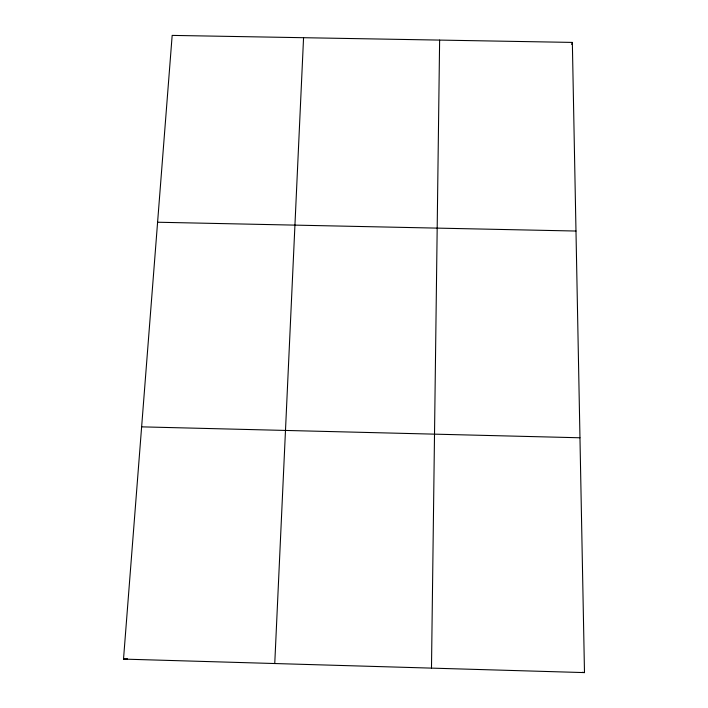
<?xml version="1.0" encoding="UTF-8"?>
<svg xmlns="http://www.w3.org/2000/svg" width="708" height="708" viewBox="0 0 708 708"><rect width="100%" height="100%" fill="white"/><g stroke="black" fill="none" stroke-linecap="round" stroke-linejoin="round"><path stroke-width="1.06" d="M431.482 668.122L439.624 40.09M274.757 663.529L303.564 37.701M123.511 659.104L172.168 35.4L572.347 42.418L584.489 672.6L123.511 659.104L127.528 658.821M571.692 44.462L572.347 42.418M157.592 222.232L575.976 231.038M141.627 426.853L579.967 437.774M582.365 672.264L584.489 672.6"/></g></svg>
